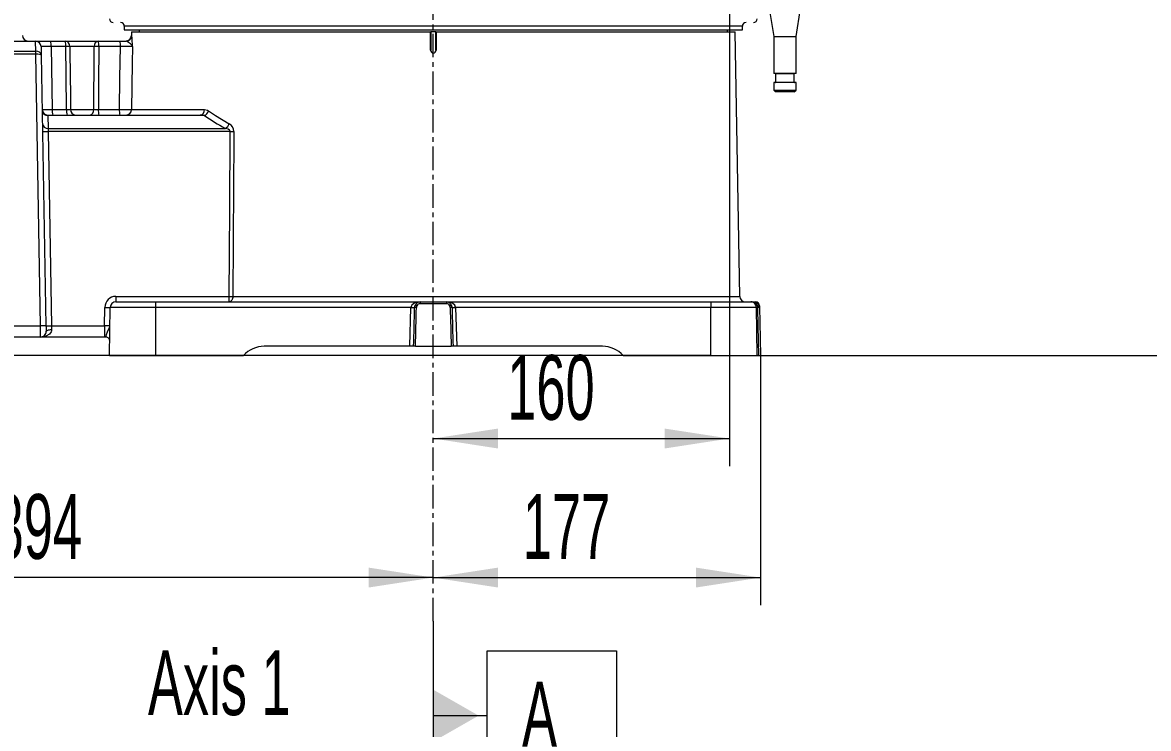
# Model space of a CAD drawing. Header units: millimetres. Extents: x 26 to 585, y 36 to 406.
# Drawn here: x 76.9 to 137.8, y 238.3 to 276.4 of the extents above; entities that cross this region are included whole.
import ezdxf

# ---------------------------------------------------------------- set-up
doc = ezdxf.new("R2010")
doc.units = ezdxf.units.MM
doc.linetypes.add('CENTERX2', pattern=[20.32, 12.7, -2.54, 2.54, -2.54])
doc.styles.add('SLDTEXTSTYLE0', font='TXT', dxfattribs={"width": 0.605})
doc.dimstyles.new('SLDDIMSTYLE0', dxfattribs={"dimtxt": 3.5, "dimasz": 3.5, "dimexe": 0, "dimexo": 0.0625, "dimgap": 0.875, "dimtad": 1, "dimtoh": 1, "dimlfac": 10, "dimrnd": 1e-09, "dimzin": 12, "dimdsep": 46, "dimtxsty": 'SLDTEXTSTYLE0', "dimsah": 1, "dimcen": 0.09, "dimadec": 0, "dimazin": 0, "dimtfac": 1, "dimtdec": 3, "dimtofl": 0, "dimtmove": 0, "dimatfit": 3, "dimfxl": 1, "dimfrac": 2, "dimtolj": 1, "dimtzin": 12, "dimarcsym": 0})

# ---------------------------------------------------------------- blocks, each defined once
blk = doc.blocks.new('*D1')
at = {"color": 7, "linetype": 'Continuous', "lineweight": 0, "transparency": 16777216}
for p, q in [((115.108, 291.96), (115.108, 252.462)), ((99.108, 253.962), (115.108, 253.962))]:
    blk.add_line(p, q, dxfattribs=at)
for points in [[(99.108, 253.962), (102.608, 253.423), (102.608, 254.5)], [(115.108, 253.962), (111.608, 254.5), (111.608, 253.423)]]:
    blk.add_solid(points, dxfattribs=at)
at = {"color": 7, "linetype": 'Continuous', "lineweight": 0, "transparency": 16777216, "insert": (103.101, 258.474), "char_height": 3.5, "attachment_point": 1, "style": 'SLDTEXTSTYLE0'}
blk.add_mtext('160', dxfattribs=at)
blk = doc.blocks.new('*D2')
at = {"color": 7, "linetype": 'Continuous', "lineweight": 0, "transparency": 16777216}
for p, q in [((59.708, 274.579), (59.708, 244.946)), ((99.108, 246.446), (59.708, 246.446))]:
    blk.add_line(p, q, dxfattribs=at)
for points in [[(59.708, 246.446), (63.208, 245.908), (63.208, 246.985)], [(99.108, 246.446), (95.608, 246.985), (95.608, 245.908)]]:
    blk.add_solid(points, dxfattribs=at)
at = {"color": 7, "linetype": 'Continuous', "lineweight": 0, "transparency": 16777216, "insert": (75.401, 250.958), "char_height": 3.5, "attachment_point": 1, "style": 'SLDTEXTSTYLE0'}
blk.add_mtext('394', dxfattribs=at)
blk = doc.blocks.new('*D3')
at = {"color": 7, "linetype": 'Continuous', "lineweight": 0, "transparency": 16777216}
for p, q in [((116.798, 258.446), (116.798, 244.946)), ((99.108, 246.446), (116.798, 246.446))]:
    blk.add_line(p, q, dxfattribs=at)
for points in [[(99.108, 246.446), (102.608, 245.908), (102.608, 246.985)], [(116.798, 246.446), (113.298, 246.985), (113.298, 245.908)]]:
    blk.add_solid(points, dxfattribs=at)
at = {"color": 7, "linetype": 'Continuous', "lineweight": 0, "transparency": 16777216, "insert": (103.946, 250.958), "char_height": 3.5, "attachment_point": 1, "style": 'SLDTEXTSTYLE0'}
blk.add_mtext('177', dxfattribs=at)
blk = doc.blocks.new('*D6')
at = {"color": 7, "linetype": 'Continuous', "lineweight": 0, "transparency": 16777216}
for p, q in [((129.597, 392.296), (46.208, 392.296)), ((47.708, 392.296), (47.708, 258.446)), ((109.367, 258.446), (46.208, 258.446))]:
    blk.add_line(p, q, dxfattribs=at)
for points in [[(47.708, 392.296), (47.17, 388.796), (48.247, 388.796)], [(47.708, 258.446), (48.247, 261.946), (47.17, 261.946)]]:
    blk.add_solid(points, dxfattribs=at)
at = {"color": 7, "linetype": 'Continuous', "lineweight": 0, "transparency": 16777216, "insert": (43.196, 318.019), "char_height": 3.5, "attachment_point": 1, "rotation": 90, "style": 'SLDTEXTSTYLE0'}
blk.add_mtext('1338.5', dxfattribs=at)
blk = doc.blocks.new('*D8')
at = {"color": 7, "linetype": 'Continuous', "lineweight": 0, "transparency": 16777216}
for p, q in [((103.273, 303.746), (54.402, 303.746)), ((55.902, 303.746), (55.902, 258.446)), ((114.108, 258.446), (54.402, 258.446))]:
    blk.add_line(p, q, dxfattribs=at)
for points in [[(55.902, 303.746), (55.363, 300.246), (56.44, 300.246)], [(55.902, 258.446), (56.44, 261.946), (55.363, 261.946)]]:
    blk.add_solid(points, dxfattribs=at)
at = {"color": 7, "linetype": 'Continuous', "lineweight": 0, "transparency": 16777216, "insert": (51.39, 277.089), "char_height": 3.5, "attachment_point": 1, "rotation": 90, "style": 'SLDTEXTSTYLE0'}
blk.add_mtext('453', dxfattribs=at)
blk = doc.blocks.new('*D10')
at = {"color": 7, "linetype": 'Continuous', "lineweight": 0, "transparency": 16777216}
for p, q in [((113.004, 326.846), (175.06, 326.846)), ((173.56, 258.446), (173.56, 326.846)), ((114.108, 258.446), (175.06, 258.446))]:
    blk.add_line(p, q, dxfattribs=at)
for points in [[(173.56, 326.846), (173.022, 323.346), (174.099, 323.346)], [(173.56, 258.446), (174.099, 261.946), (173.022, 261.946)]]:
    blk.add_solid(points, dxfattribs=at)
at = {"color": 7, "linetype": 'Continuous', "lineweight": 0, "transparency": 16777216, "insert": (169.048, 288.639), "char_height": 3.5, "attachment_point": 1, "rotation": 90, "style": 'SLDTEXTSTYLE0'}
blk.add_mtext('684', dxfattribs=at)
blk = doc.blocks.new('SW_DATUMTAG_0')
at = {"color": 0, "linetype": 'Continuous', "lineweight": 0}
for p, q in [((-4.797, 7.786), (-4.797, -0.214)), ((-1.896, -0.814), (-1.896, 6.186)), ((-1.896, 6.186), (5.104, 6.186)), ((5.104, 6.186), (5.104, -0.814)), ((-4.797, 2.686), (-1.896, 2.686)), ((5.104, -0.814), (-1.896, -0.814))]:
    blk.add_line(p, q, dxfattribs=at)
blk.add_solid([(-4.797, 1.286), (-4.797, 4.086), (-2.347, 2.686)], dxfattribs=at)
at = {"color": 0, "linetype": 'Continuous', "lineweight": 0, "insert": (0, 4.512), "char_height": 3.5, "attachment_point": 1, "style": 'SLDTEXTSTYLE0'}
blk.add_mtext('A', dxfattribs=at)

msp = doc.modelspace()

# ---------------------------------------------------------------- linework, layer by layer
at = {"color": 7, "linetype": 'CENTERX2', "lineweight": 0, "ltscale": 0.1}
msp.add_line((99.10822, 244.085219), (99.10822, 308.375147), dxfattribs=at)
at = {"color": 7, "linetype": 'Continuous', "lineweight": 15}
for p, q in [((117.25822, 277.196264), (117.50822, 275.696264)), ((118.70822, 275.696264), (118.958221, 277.196264)), ((115.80822, 276.246264), (82.408221, 276.246264)), ((82.408221, 276.246264), (82.408221, 276.046264)), ((82.408221, 276.046264), (115.80822, 276.046264)), ((82.794256, 275.946265), (82.790674, 275.741028)), ((82.794256, 275.946265), (98.95822, 275.946265)), ((83.208221, 276.046264), (83.208221, 275.946265)), ((98.95822, 274.946264), (98.95822, 275.946265)), ((98.96822, 275.946265), (98.96822, 274.946264)), ((99.24822, 275.946265), (98.96822, 275.946265)), ((99.24822, 274.946264), (99.24822, 275.946265)), ((99.24822, 275.946265), (99.25822, 275.946265)), ((99.25822, 275.946265), (99.25822, 274.946264)), ((99.25822, 275.946265), (115.422184, 275.946265)), ((115.00822, 275.946265), (115.00822, 276.046264)), ((115.671883, 261.641028), (115.422184, 275.946265)), ((115.80822, 276.046264), (115.80822, 276.246264)), ((117.50822, 275.696264), (117.50822, 273.696264)), ((117.50822, 275.696264), (118.70822, 275.696264)), ((118.70822, 273.696264), (118.70822, 275.696264)), ((70.108221, 275.446264), (77.613167, 275.446264)), ((77.613167, 275.418239), (70.108221, 275.418239)), ((77.613167, 275.418239), (77.613167, 275.446264)), ((77.613167, 275.446264), (77.613411, 275.446264)), ((77.622154, 274.90331), (77.613167, 275.418239)), ((77.613411, 275.446264), (78.419212, 275.446264)), ((77.913366, 275.151499), (77.921612, 274.679051)), ((78.419212, 275.446264), (79.215246, 275.446264)), ((78.450566, 275.151499), (78.510096, 271.741029)), ((79.246599, 275.151499), (78.450566, 275.151499)), ((79.215246, 275.446264), (80.998331, 275.446264)), ((80.783282, 275.151499), (79.469072, 275.151499)), ((80.998331, 275.446264), (82.165366, 275.446264)), ((82.196719, 275.151499), (81.029684, 275.151499)), ((82.165366, 275.446264), (82.508489, 275.446264)), ((70.108221, 274.903304), (77.620685, 274.903304)), ((77.620685, 274.73482), (70.108221, 274.73482)), ((77.620685, 274.73482), (77.620685, 274.903304)), ((77.876891, 260.056736), (77.620685, 274.73482)), ((77.921612, 274.679051), (78.176845, 260.056736)), ((118.282176, 273.696264), (117.50822, 273.696264)), ((117.60822, 273.676264), (117.60822, 273.216265)), ((118.70822, 273.696264), (118.282176, 273.696264)), ((118.608219, 273.216265), (118.608219, 273.676264)), ((117.50822, 273.196264), (117.50822, 272.796264)), ((118.282176, 273.196264), (117.50822, 273.196264)), ((117.50822, 272.796264), (117.60822, 272.696265)), ((117.50822, 272.796264), (118.70822, 272.796264)), ((118.608219, 272.696265), (117.60822, 272.696265)), ((118.70822, 273.196264), (118.282176, 273.196264)), ((118.608219, 272.696265), (118.70822, 272.796264)), ((118.70822, 272.796264), (118.70822, 273.196264)), ((78.27285, 271.446265), (86.511309, 271.446265)), ((78.274093, 271.417769), (78.286164, 270.726232)), ((86.737804, 271.417769), (78.274093, 271.417769)), ((78.510096, 271.741029), (79.282051, 271.741029)), ((79.508663, 271.741029), (80.754817, 271.741029)), ((81.006678, 271.741029), (82.143361, 271.741029)), ((82.802972, 271.741029), (86.737737, 271.741029)), ((78.286164, 270.726232), (87.870961, 270.726232)), ((78.293496, 270.558218), (78.476799, 260.056736)), ((88.132564, 270.558218), (78.293496, 270.558218)), ((81.334631, 260.056736), (81.351995, 261.0515)), ((81.606474, 258.446264), (81.651949, 261.0515)), ((84.108219, 261.0515), (81.651949, 261.0515)), ((81.951904, 261.641028), (81.951904, 261.346264)), ((81.951904, 261.641028), (88.074422, 261.641028)), ((81.951904, 261.346264), (84.108219, 261.346264)), ((84.108219, 261.0515), (84.108219, 261.346264)), ((84.108219, 261.346264), (98.400467, 261.346264)), ((84.108219, 258.446264), (84.108219, 261.0515)), ((97.900524, 261.0515), (84.108219, 261.0515)), ((88.074422, 261.346264), (88.074422, 261.641028)), ((97.845397, 258.946264), (97.900524, 261.0515)), ((97.900524, 261.0515), (97.900638, 261.054117)), ((98.097819, 261.049261), (98.097924, 261.053341)), ((98.196566, 261.052953), (98.196466, 261.049014)), ((98.400467, 261.346264), (98.400467, 261.248882)), ((98.400467, 261.346264), (99.815973, 261.346264)), ((99.815973, 261.248882), (98.400467, 261.248882)), ((99.815973, 261.346264), (99.815973, 261.248882)), ((99.815973, 261.346264), (114.108221, 261.346264)), ((100.019974, 261.049014), (100.019874, 261.052953)), ((100.118517, 261.053341), (100.118622, 261.049261)), ((100.315802, 261.054117), (100.315916, 261.0515)), ((100.315916, 261.0515), (100.371043, 258.946264)), ((114.108221, 261.0515), (100.315916, 261.0515)), ((114.108221, 261.346264), (114.108221, 261.0515)), ((114.108221, 261.346264), (116.264536, 261.346264)), ((116.564491, 261.0515), (114.108221, 261.0515)), ((114.108221, 258.446264), (114.108221, 261.0515)), ((116.264536, 261.346264), (116.526976, 261.346264)), ((116.609966, 258.446264), (116.564491, 261.0515)), ((116.647083, 261.048455), (116.646981, 261.052728)), ((116.72963, 261.047489), (116.729639, 261.047154)), ((70.108221, 260.056736), (77.876891, 260.056736)), ((78.476799, 260.056736), (81.334631, 260.056736)), ((81.334631, 260.056736), (81.334631, 259.446264)), ((77.882219, 259.446264), (70.108221, 259.446264)), ((81.334631, 259.446264), (77.882219, 259.446264)), ((81.420408, 259.446264), (81.334631, 259.446264)), ((97.845397, 258.946264), (89.967283, 258.946264)), ((98.044366, 258.946264), (97.845397, 258.946264)), ((98.143828, 258.946264), (98.044366, 258.946264)), ((98.143828, 258.946264), (100.072612, 258.946264)), ((100.172074, 258.946264), (100.072612, 258.946264)), ((100.371043, 258.946264), (100.172074, 258.946264)), ((108.249157, 258.946264), (100.371043, 258.946264)), ((81.606474, 258.446264), (84.108219, 258.446264)), ((84.108219, 258.446264), (88.849249, 258.446264)), ((109.367191, 258.446264), (114.108221, 258.446264)), ((114.108221, 258.446264), (116.609966, 258.446264)), ((116.703864, 258.446264), (116.609966, 258.446264)), ((116.703864, 258.446264), (116.797746, 258.446264))]:
    msp.add_line(p, q, dxfattribs=at)
at = {"color": 8, "linetype": 'Continuous', "lineweight": 15}
for p, q in [((82.790674, 275.741028), (82.808123, 275.741028)), ((118.608219, 273.676264), (117.60822, 273.676264)), ((117.60822, 273.216265), (118.253184, 273.216265)), ((118.253184, 273.216265), (118.608219, 273.216265)), ((88.270682, 261.641028), (115.671883, 261.641028))]:
    msp.add_line(p, q, dxfattribs=at)
at = {"color": 7, "linetype": 'Continuous', "lineweight": 15, "flags": 128}
for points in [[(79.282051, 271.741029), (79.262626, 273.598229), (79.246751, 275.136721), (79.246599, 275.151499)], [(79.469072, 275.151499), (79.472568, 274.846367), (79.500375, 272.446781), (79.508663, 271.741029)], [(80.754817, 271.741029), (80.757418, 272.046162), (80.777497, 274.445748), (80.783282, 275.151499)], [(81.029684, 275.151499), (81.016333, 273.15466), (81.006678, 271.741029)], [(82.143361, 271.741029), (82.170189, 273.457431), (82.196719, 275.151499)], [(82.856537, 275.151499), (82.8564, 275.152039), (82.841448, 275.187183), (82.816168, 275.221781), (82.739661, 275.293891), (82.644502, 275.367775), (82.563239, 275.425006), (82.508489, 275.446264)], [(82.856537, 275.151499), (82.842305, 274.246619), (82.802972, 271.741029)], [(78.27285, 271.446265), (78.27299, 271.443028), (78.273409, 271.433427), (78.274093, 271.417769)], [(86.737804, 271.417769), (86.676205, 271.431602), (86.511309, 271.446265)], [(86.737737, 271.741029), (86.899661, 271.704375), (86.960146, 271.669793)], [(86.960146, 271.669793), (87.331162, 271.423944), (88.07279, 270.978255)], [(78.286164, 270.726232), (78.287221, 270.702022), (78.28854, 270.671786), (78.290069, 270.636763), (78.291743, 270.598383), (78.293496, 270.558218)], [(88.132564, 270.558218), (88.128603, 270.582803), (88.118094, 270.603895), (88.097289, 270.628196), (88.029982, 270.673049), (87.870961, 270.726232)], [(88.074422, 261.641028), (88.105114, 266.354063), (88.132564, 270.558218)], [(88.329607, 270.558218), (88.326071, 270.024514), (88.310189, 267.624928), (88.270682, 261.641028)], [(88.270682, 261.641028), (88.266333, 261.583251), (88.254771, 261.527841), (88.236431, 261.476882), (88.212003, 261.432289), (88.182404, 261.395738), (88.148747, 261.368602), (88.112296, 261.351902), (88.074422, 261.346264)], [(98.097924, 261.053341), (98.100716, 261.084968), (98.130944, 261.178012)], [(98.220785, 261.136714), (98.198318, 261.071513), (98.196566, 261.052953)], [(100.019874, 261.052953), (100.003421, 261.119775), (99.995655, 261.136714)], [(116.527366, 261.301473), (116.527151, 261.326072), (116.527019, 261.341173), (116.526976, 261.346264)], [(116.628238, 261.137521), (116.589891, 261.215494), (116.527366, 261.301473)], [(116.628238, 261.137521), (116.611587, 261.136393), (116.596294, 261.136454), (116.582542, 261.137705), (116.57049, 261.140129), (116.560283, 261.1437), (116.552039, 261.148374), (116.545858, 261.154096), (116.541813, 261.160798)], [(116.646981, 261.052728), (116.640525, 261.097039), (116.628238, 261.137521)], [(116.703864, 258.446264), (116.668975, 260.045207), (116.647083, 261.048455)], [(116.727298, 261.136569), (116.727907, 261.113272), (116.72963, 261.047489)], [(116.729639, 261.047154), (116.750577, 260.247611), (116.797746, 258.446264)], [(77.882219, 259.446264), (77.882137, 259.455583), (77.881896, 259.483249), (77.881503, 259.528403), (77.880968, 259.589643), (77.880309, 259.665066), (77.879548, 259.75233), (77.878707, 259.848725), (77.877812, 259.951255), (77.876891, 260.056736)], [(78.482128, 259.853245), (78.467525, 259.758282), (78.455269, 259.727731), (78.361476, 259.605606), (78.172261, 259.496105), (77.883425, 259.446265), (77.882219, 259.446264)], [(78.176845, 260.056736), (78.177766, 260.003995), (78.17866, 259.95273), (78.179502, 259.904533), (78.180263, 259.860901), (78.180922, 259.823189), (78.181457, 259.792569), (78.18185, 259.769992), (78.182092, 259.756159), (78.182174, 259.7515)], [(78.182174, 259.7515), (78.187648, 259.77049), (78.204521, 259.788948), (78.232137, 259.80616), (78.26943, 259.821458), (78.314955, 259.834251), (78.36695, 259.844045), (78.423403, 259.850459), (78.482128, 259.853245)], [(78.476799, 260.056736), (78.478604, 259.987834), (78.480388, 259.919704), (78.482128, 259.853245)], [(81.420408, 259.446264), (81.430436, 259.481141), (81.451918, 259.580757), (81.500503, 259.735422), (81.575626, 259.888742), (81.613825, 259.966255), (81.632117, 260.028568), (81.634567, 260.055787), (81.634585, 260.056736)]]:
    msp.add_lwpolyline(points, dxfattribs=at)
at = {"color": 7, "linetype": 'Continuous', "lineweight": 15}
for centre, radius, start, end in [((81.80822, 276.646264), 0.2, 180.04717779, 270), ((82.20822, 276.246264), 0.2, 0, 90), ((116.00822, 276.246264), 0.2, 90, 180), ((116.40822, 276.646264), 0.2, 270, 0), ((77.20822, 275.746264), 0.3, 180, 270), ((82.490719, 275.746264), 0.3, 270, 359), ((76.568465, 274.931856), 6.291907, 2.00053549, 7.38899841), ((77.006173, 275.421657), 0.607736, 359.67791738, 2.32049913), ((77.613411, 275.146264), 0.3, 1, 90), ((77.726134, 275.223493), 0.728001, 354.32465363, 17.81857732), ((78.522242, 275.223501), 0.727927, 354.32345053, 17.81978042), ((79.190671, 275.168433), 0.278915, 356.51926843, 84.94528684), ((79.357836, 264.849925), 10.302175, 89.38134407, 90.61865593), ((81.04798, 275.184213), 0.266713, 100.72841575, 187.04538787), ((80.906483, 262.368457), 12.783636, 89.44780778, 90.55219222), ((80.305252, 275.223493), 0.728001, 354.32465363, 17.81857732), ((81.472287, 275.223493), 0.728001, 354.32465363, 17.81857732), ((82.526628, 255.931872), 19.222458, 89.01660311, 90.98339689), ((82.508478, 275.745699), 0.299435, 270.00208583, 293.58667958), ((69.731889, 274.681344), 7.893387, 0.38858153, 1.61140245), ((99.108218, 274.946263), 0.149998, 179.9994802, 270.00068877), ((99.108222, 274.946263), 0.149998, 269.99928205, 0.00054898), ((117.58822, 273.676264), 0.02, 0, 90), ((117.58822, 273.216264), 0.02, 270, 0), ((118.62822, 273.676264), 0.02, 90, 180), ((118.62822, 273.216264), 0.02, 180, 270), ((78.27285, 271.746264), 0.3, 181, 270), ((78.253147, 271.697352), 0.280367, 185.6412321, 274.28444625), ((79.234528, 271.669036), 0.728001, 174.32465363, 197.81857732), ((80.006483, 271.669036), 0.728001, 174.32465363, 197.81857732), ((79.395357, 281.479316), 9.738946, 269.33338648, 270.66661352), ((79.788801, 271.725932), 0.280544, 176.91515603, 265.46706948), ((80.488524, 271.710377), 0.268051, 279.83519371, 6.56630343), ((80.880748, 284.485946), 12.745539, 269.43388812, 270.56611188), ((81.731111, 271.669036), 0.728001, 174.32465363, 197.81857732), ((82.867794, 271.669036), 0.728001, 174.32465363, 197.81857732), ((82.473166, 293.240241), 21.501741, 269.12113234, 270.87886766), ((82.503786, 271.745483), 0.299219, 270.14072932, 359.14714843), ((86.469573, 271.712674), 0.269659, 278.90361242, 6.03579668), ((86.572624, 271.787585), 0.405029, 294.06819884, 343.0926048), ((78.265219, 271.005815), 0.280366, 185.64133416, 274.28451104), ((87.666847, 271.096521), 0.422819, 298.864786, 343.75720437), ((87.850887, 270.55405), 0.478739, 0.49886347, 62.38580124), ((78.143519, 274.856375), 4.300773, 268.00156783, 271.99843217), ((88.231086, 284.081247), 13.523388, 269.58258066, 270.41741934), ((81.951903, 261.041029), 0.6, 90, 179), ((81.501972, 265.349683), 4.300799, 268.00157977, 271.99842023), ((81.951903, 261.046264), 0.3, 90, 179), ((88.172552, 275.218716), 13.578042, 269.58591464, 270.41408536), ((98.044612, 265.053963), 4.005056, 267.93825972, 270.76119292), ((98.009786, 263.723995), 2.672108, 267.65897948, 271.8901938), ((98.143797, 259.713999), 1.336053, 87.74073987, 91.97213705), ((98.141991, 259.718099), 1.335969, 87.65879194, 91.89027293), ((98.400467, 261.046264), 0.3, 90, 153.94982508), ((97.738324, 260.205528), 1.048749, 62.61066258, 68.01463882), ((98.400467, 261.048882), 0.2, 90, 153.94982508), ((99.815973, 261.046264), 0.3, 26.05017492, 90), ((99.815973, 261.048882), 0.2, 26.05017492, 90), ((100.478116, 260.205528), 1.048749, 111.98536118, 117.38933742), ((100.074449, 259.718099), 1.335969, 88.10972707, 92.34120806), ((100.072643, 259.713999), 1.336053, 88.02786295, 92.25926013), ((99.817722, 261.04038), 0.301074, 2.46733121, 27.20243699), ((100.206654, 263.723995), 2.672108, 268.1098062, 272.34102052), ((100.171828, 265.053963), 4.005056, 269.23880708, 272.06174028), ((115.971837, 261.646264), 0.3, 181, 270), ((116.264537, 261.046264), 0.3, 1, 90), ((116.526975, 261.146264), 0.2, 1.5, 90), ((116.542322, 261.115954), 0.186121, 6.35927505, 94.60913387), ((116.618368, 261.607348), 0.555357, 264.42547566, 272.95321242), ((116.624864, 261.567349), 0.51937, 263.32465573, 272.45194328), ((116.615209, 261.020739), 0.117506, 13.15824503, 83.63389396), ((116.668257, 260.733856), 0.319581, 78.92800771, 93.81733077), ((116.677818, 260.378594), 0.670565, 85.56776159, 92.62696366), ((78.026868, 255.758542), 4.30081, 88.00158483, 91.99841517), ((78.326822, 264.354919), 4.300799, 268.00157977, 271.99842023), ((77.882219, 259.746264), 0.3, 270, 1), ((81.420408, 259.246264), 0.2, 359, 90), ((89.967283, 257.446264), 1.5, 90, 138.1896851), ((108.249157, 257.446264), 1.5, 41.8103149, 90)]:
    msp.add_arc(centre, radius, start, end, dxfattribs=at)
at = {"color": 8, "linetype": 'Continuous', "lineweight": 15}
msp.add_arc((82.508171, 275.746177), 0.299996, 293.60384173, 359.01660754, dxfattribs=at)
at = {"color": 7, "linetype": 'Continuous', "lineweight": 15}
for centre, major_axis, ratio, start_param, end_param in [((77.611665, 275.246264), (0.299996, 0.002636), 0.573199481, 1.558310152, 1.560755963), ((77.613411, 275.146264), (0.299954, 0.005236), 0.906561716, 0, 1.553343034), ((78.513548, 275.146264), (0.600183, -0.005237), 0.007850756, 1.675995903, 3.141798219), ((77.619606, 274.963304), (0.100019, -0.00101), 0.599799846, 4.729220339, 4.743923234), ((77.619606, 274.791329), (0.299986, 0.003407), 0.188390539, 4.713841925, 4.72854482), ((77.621658, 274.673815), (0.299954, 0.005236), 0.764925232, 0, 1.555788846), ((77.621658, 274.673815), (0.299954, 0.005236), 0.203330016, 0, 1.555788846), ((78.572895, 271.746264), (0.6, 0.005235), 0.00785554, 3.141661217, 4.607463534), ((99.10822, 278.033757), (16.572173, 0), 0.59994373, 3.869667174, 3.96724179), ((98.400467, 261.046264), (0.5, 0), 0.6, 1.570796327, 3.115412715), ((97.754619, 255.483087), (0.900091, 34.367869), 0.005817393, 4.813480546, 4.875216533), ((97.754619, 255.485704), (0.900114, 34.366123), 0.008726532, 4.813485337, 4.875216597), ((99.815973, 261.046264), (0.5, 0), 0.6, 0.026179939, 1.570796327), ((100.461821, 255.485704), (-0.900114, 34.366123), 0.008726532, 1.40796871, 1.46969997), ((100.461821, 255.483087), (-0.900091, 34.367869), 0.005817393, 1.407968774, 1.469704761), ((116.264537, 261.046264), (0.5, 0), 0.6, 1.017306943, 1.570796327), ((81.334357, 260.046264), (0.300228, 0.010491), 0.034803946, 6.281360577, 7.851852318)]:
    msp.add_ellipse(centre, major_axis=major_axis, ratio=ratio, start_param=start_param, end_param=end_param, dxfattribs=at)

# ---------------------------------------------------------------- block references
at = {"color": 7, "linetype": 'Continuous', "lineweight": 0}
msp.add_blockref('SW_DATUMTAG_0', (103.905384, 236.299323), dxfattribs=at)

# ---------------------------------------------------------------- texts
at = {"color": 7, "linetype": 'Continuous', "lineweight": 0, "insert": (83.685848, 242.513481), "char_height": 3.5, "attachment_point": 1, "style": 'SLDTEXTSTYLE0'}
msp.add_mtext('Axis 1', dxfattribs=at)

# ---------------------------------------------------------------- dimensions: what is measured, and where the dimension line sits
at = {"color": 7, "linetype": 'Continuous', "lineweight": 0}
for base, p1, p2, picture, middle in [((47.70822, 258.446264), (129.597399, 392.296264), (109.367191, 258.446264), '*D6', (47.70822, 325.371264)), ((173.560221, 326.846264), (114.10822, 258.446264), (113.004386, 326.846264), '*D10', (173.560221, 292.646264)), ((55.901541, 258.446264), (103.273402, 303.746264), (114.10822, 258.446264), '*D8', (55.901541, 281.096264))]:
    dim = msp.add_linear_dim(base=base, p1=p1, p2=p2, angle=90, dimstyle='SLDDIMSTYLE0', dxfattribs=at)
    dim.commit()
    dim.dimension.update_dxf_attribs({"geometry": picture, "text_midpoint": middle, "dimtype": 160})
for base, p2, picture, middle in [((115.10822, 253.961906), (115.10822, 291.96049), '*D1', (107.10822, 253.961906)), ((59.70822, 246.446264), (59.70822, 274.579444), '*D2', (79.40822, 246.446264))]:
    dim = msp.add_linear_dim(base=base, p1=(99.10822, 244.085219), p2=p2, dimstyle='SLDDIMSTYLE0', dxfattribs=at)
    dim.commit()
    dim.dimension.update_dxf_attribs({"geometry": picture, "text_midpoint": middle, "dimtype": 160})
dim = msp.add_linear_dim(base=(116.797746, 246.446264), p1=(99.10822, 244.085219), p2=(116.797746, 258.446264), text='177', dimstyle='SLDDIMSTYLE0', dxfattribs=at)
dim.commit()
dim.dimension.update_dxf_attribs({"geometry": '*D3', "text_midpoint": (107.952983, 246.446264), "dimtype": 160})

doc.saveas('drawing.dxf')
